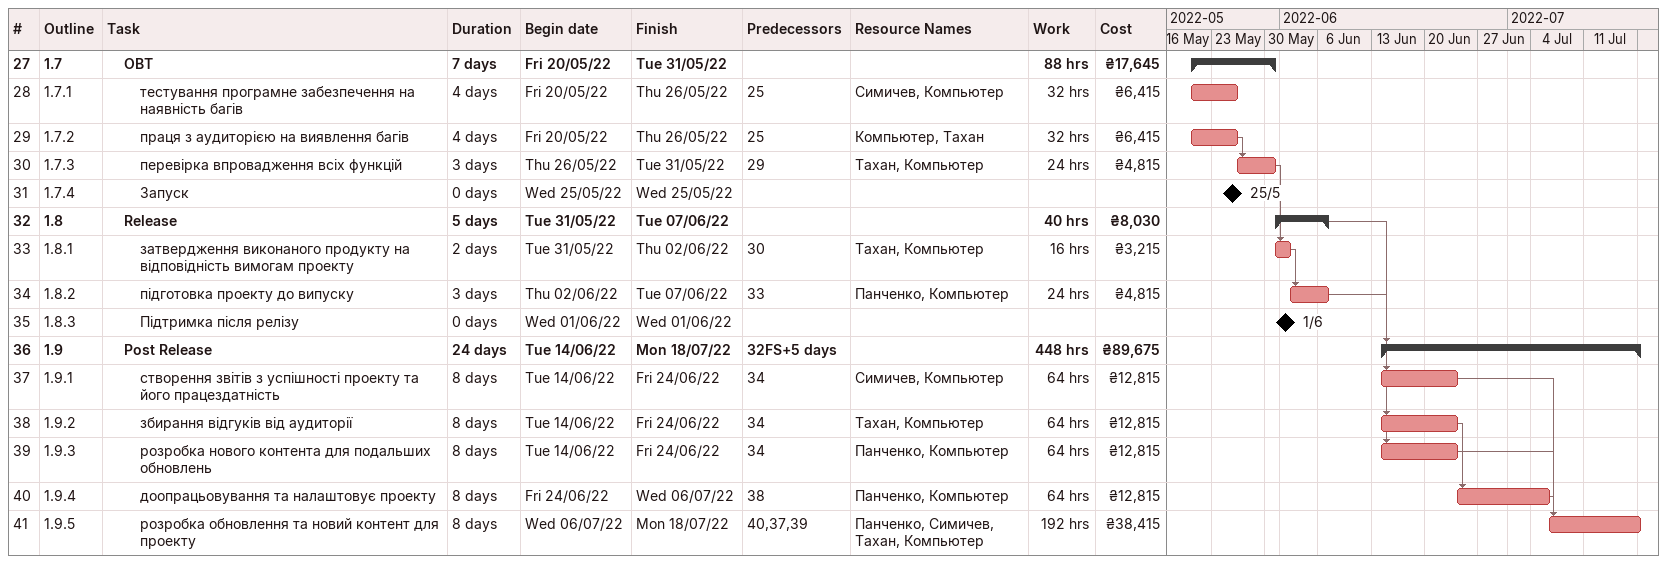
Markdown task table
| ID | WBS | Task | Duration | Start | Finish | Predecessors | Resources | Work (h) | Cost (₴) |
|---|---|---|---|---|---|---|---|---|---|
| 27 | 1.7 | **OBT** | 7d | 2022-05-20 | 2022-05-31 |  |  | 88 | 17645 |
| 28 | 1.7.1 | тестування програмне забезпечення на наявність багів | 4d | 2022-05-20 | 2022-05-26 | 25 | Симичев, Компьютер | 32 | 6415 |
| 29 | 1.7.2 | праця з аудиторією на виявлення багів | 4d | 2022-05-20 | 2022-05-26 | 25 | Компьютер, Тахан | 32 | 6415 |
| 30 | 1.7.3 | перевірка впровадження всіх функцій | 3d | 2022-05-26 | 2022-05-31 | 29 | Тахан, Компьютер | 24 | 4815 |
| 31 | 1.7.4 | Запуск | 0d | 2022-05-25 | 2022-05-25 |  |  |  |  |
| 32 | 1.8 | **Release** | 5d | 2022-05-31 | 2022-06-07 |  |  | 40 | 8030 |
| 33 | 1.8.1 | затвердження виконаного продукту на відповідність вимогам проекту | 2d | 2022-05-31 | 2022-06-02 | 30 | Тахан, Компьютер | 16 | 3215 |
| 34 | 1.8.2 | підготовка проекту до випуску | 3d | 2022-06-02 | 2022-06-07 | 33 | Панченко, Компьютер | 24 | 4815 |
| 35 | 1.8.3 | Підтримка після релізу | 0d | 2022-06-01 | 2022-06-01 |  |  |  |  |
| 36 | 1.9 | **Post Release** | 24d | 2022-06-14 | 2022-07-18 | 32FS+5d |  | 448 | 89675 |
| 37 | 1.9.1 | створення звітів з успішності проекту та його працездатність | 8d | 2022-06-14 | 2022-06-24 | 34 | Симичев, Компьютер | 64 | 12815 |
| 38 | 1.9.2 | збирання відгуків від аудиторії | 8d | 2022-06-14 | 2022-06-24 | 34 | Тахан, Компьютер | 64 | 12815 |
| 39 | 1.9.3 | розробка нового контента для подальших обновлень | 8d | 2022-06-14 | 2022-06-24 | 34 | Панченко, Компьютер | 64 | 12815 |
| 40 | 1.9.4 | доопрацьовування та налаштовує проекту | 8d | 2022-06-24 | 2022-07-06 | 38 | Панченко, Компьютер | 64 | 12815 |
| 41 | 1.9.5 | розробка обновлення та новий контент для проекту | 8d | 2022-07-06 | 2022-07-18 | 40, 37, 39 | Панченко, Симичев, Тахан, Компьютер | 192 | 38415 |
